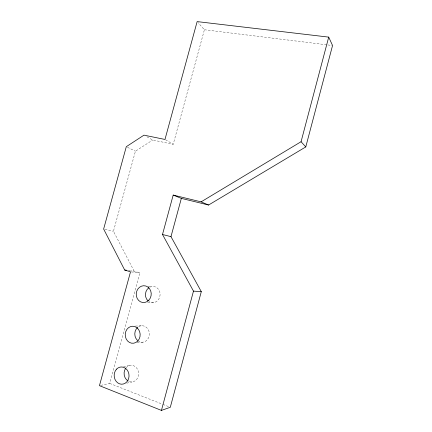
<?xml version="1.0" encoding="UTF-8"?>
<svg xmlns="http://www.w3.org/2000/svg" width="432" height="432" viewBox="0 0 432 432"><rect width="100%" height="100%" fill="white"/><g stroke="black" fill="none" stroke-linecap="round" stroke-linejoin="round"><path stroke-width="0.32" stroke-dasharray="2.16 1.62" d="M146.88 136.777L152.685 140.038L173.21 144.283L204.401 29.754L197.991 22.561M100.737 385.387L109.728 383.416L139.822 272.873L134.131 271.134L130.988 270.767M134.131 271.134L113.443 231.26L135.421 151.222L152.685 140.038M126.781 383.157L131.976 381.958M123.509 366.525L130.653 365.261M137.106 342.841L142.744 342.225M135.329 326.095L141.367 325.755M147.636 302.573L153.452 302.681M148.154 286.157L152.032 286.443M131.182 271.89L139.822 272.873M128.471 270.475L130.356 270.691M204.401 29.754L327.208 44.863M327.872 44.944L331.879 45.436M104.944 229.327L113.443 231.26M109.728 383.416L162.302 404.147M162.918 404.384L168.448 406.566M127.435 147.263L135.421 151.222M165.526 139.768L173.21 144.283M149.812 287.145A8.181 7.322 -85.2 0 1 160.094 294.894A8.181 7.322 -85.2 0 1 149.029 301.666M138.65 326.684A8.273 7.301 89.8 0 1 147.922 329.022A8.273 7.301 89.8 0 1 147.317 339.763A8.273 7.301 89.8 0 1 137.862 340.724M126.128 367.664A8.375 7.258 85.9 0 1 135.54 366.871A8.375 7.258 85.9 0 1 137.857 377.476A8.375 7.258 85.9 0 1 129.163 381.537"/><path stroke-width="0.65" d="M181.343 198.38L208.58 205.022L305.78 146.918L332.548 45.517L328.714 37.12L197.138 21.6L164.975 139.45L143.975 135.151L126.295 146.696L103.637 229.03L124.697 270.032L130.518 271.82L99.452 385.668L161.438 410.4L170.294 407.295L201.296 291.643L170.975 236.65L181.343 198.38L173.194 195.08L162.497 234.49L193.477 291.125L161.438 410.4M173.194 195.08L201.101 201.857L301.061 141.723L328.714 37.12M193.477 291.125L201.296 291.643M124.697 270.032L126.587 270.254M162.497 234.49L170.975 236.65M201.101 201.857L208.58 205.022M301.061 141.723L305.78 146.918M148.095 300.947A8.181 7.322 -85.2 0 1 148.813 287.761M137.414 340.335A8.273 7.301 89.8 0 1 137.689 327.38M128.11 381.024A8.375 7.258 85.9 0 1 125.75 368.14M148.873 300.154A8.429 7.501 -84.8 0 0 145.892 286.027A8.429 7.501 -84.8 0 0 136.42 296.249A8.429 7.501 -84.8 0 0 148.873 300.154M137.803 340.983A8.521 7.474 -89.8 0 0 134.87 326.608A8.521 7.474 -89.8 0 0 125.415 336.701A8.521 7.474 -89.8 0 0 137.803 340.983M116.597 369.101A8.635 7.436 86.4 0 0 119.345 383.762A8.635 7.436 86.4 0 0 128.876 373.907A8.635 7.436 86.4 0 0 116.597 369.101"/></g></svg>
